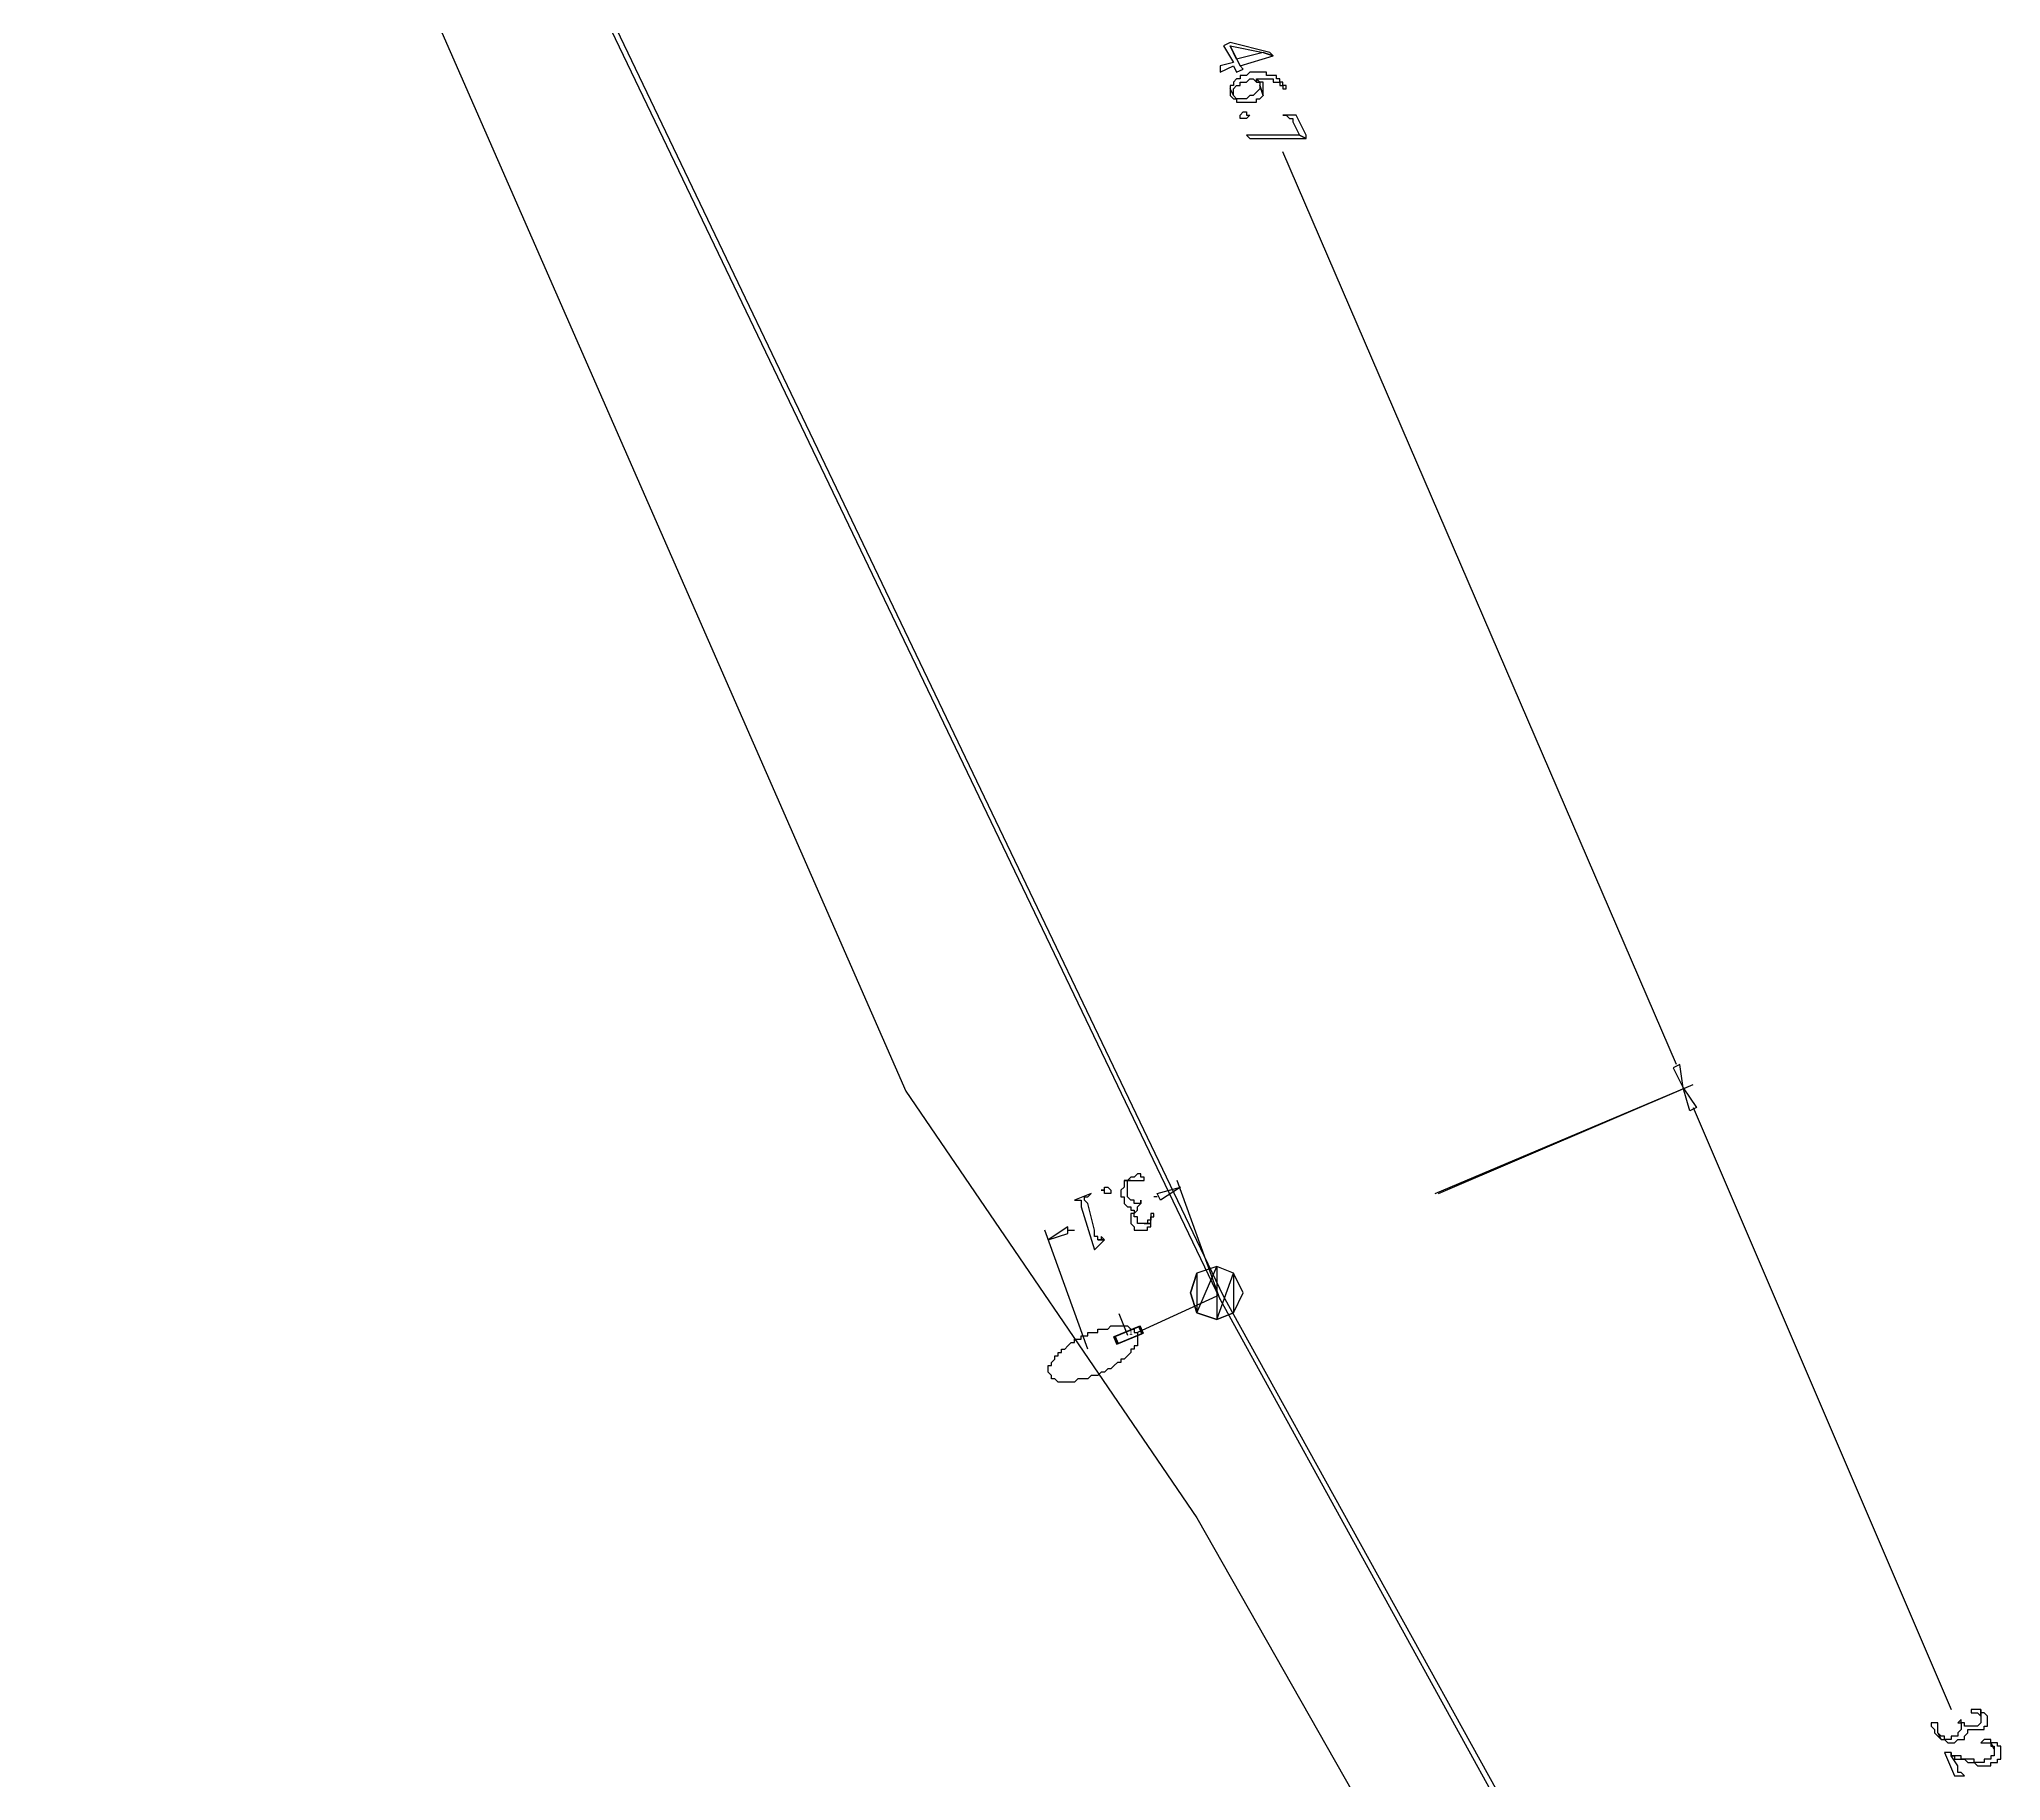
# Model space of a CAD drawing. Extents: x 212106 to 638151, y -1311344 to 1260505.
# Drawn here: x 388029 to 430386, y -1190807 to -1153201 of the extents above; entities that cross this region are included whole.
import ezdxf

# ---------------------------------------------------------------- set-up
doc = ezdxf.new("R2010")
doc.units = 0
doc.header["$MEASUREMENT"] = 0
for name, color, linetype in [('at_Entity', 7, 'Continuous'), ('DLXLUM01', 3, 'Continuous'), ('DLXLUMEX', 2, 'Continuous'), ('DLXSCENE', 7, 'Continuous')]:
    doc.layers.add(name, color=color, linetype=linetype)

# ---------------------------------------------------------------- blocks, each defined once
blk = doc.blocks.new('*U10')
at = {"color": 1}
blk.add_line((-28, -11), (-217, 451), dxfattribs=at)
for p, q in [((213, 179), (-332, -44)), ((-332, -44), (213, 179)), ((240, 190), (-305, -33)), ((-305, -33), (240, 190)), ((-268, -202), (277, 22)), ((277, 22), (-268, -202)), ((-240, -190), (305, 33)), ((305, 33), (-240, -190)), ((240, 190), (213, 179)), ((213, 179), (240, 190)), ((277, 22), (213, 179)), ((213, 179), (277, 22)), ((305, 33), (240, 190)), ((240, 190), (305, 33)), ((277, 22), (305, 33)), ((305, 33), (277, 22)), ((-305, -33), (-332, -44)), ((-332, -44), (-305, -33)), ((-332, -44), (-268, -202)), ((-268, -202), (-332, -44)), ((-305, -33), (-240, -190)), ((-240, -190), (-305, -33)), ((-240, -190), (-268, -202)), ((-268, -202), (-240, -190))]:
    blk.add_line(p, q)
at = {"layer": 'DLXLUMEX', "color": 7}
blk.add_text('1', height=100, dxfattribs=at).set_placement((0, 0))
blk = doc.blocks.new('*U97')
for p, q in [((55671, -1208938), (35458, -1166725)), ((71171, -1236937), (55671, -1208938))]:
    blk.add_line(p, q)

msp = doc.modelspace()

# ---------------------------------------------------------------- linework, layer by layer
at = {"layer": 'at_Entity', "color": 0}
for p, q in [((363531, -1077346), (406744, -1175915)), ((413743, -1153272), (413600, -1153344)), ((413600, -1153344), (413815, -1153701)), ((414600, -1153487), (413743, -1153272)), ((413958, -1153772), (413743, -1153344)), ((413743, -1153344), (414458, -1153487)), ((413886, -1153630), (413743, -1153344)), ((413743, -1153344), (413958, -1153772)), ((413815, -1153701), (413529, -1153772)), ((413529, -1153772), (413529, -1153915)), ((413529, -1153915), (413815, -1153772)), ((413815, -1153772), (413886, -1153915)), ((414458, -1153487), (413886, -1153630)), ((413958, -1153772), (414672, -1153558)), ((414029, -1153844), (413958, -1153772)), ((414458, -1153487), (414672, -1153558)), ((414672, -1153558), (414458, -1153487)), ((414672, -1153558), (414600, -1153487)), ((413815, -1154201), (413743, -1154201)), ((413743, -1154201), (413743, -1154201)), ((413743, -1154201), (413743, -1154201)), ((413743, -1154201), (413743, -1154272)), ((413886, -1154058), (413815, -1154130)), ((413815, -1154130), (413815, -1154130)), ((413815, -1154130), (413815, -1154130)), ((413815, -1154130), (413815, -1154201)), ((413815, -1154272), (413886, -1154201)), ((413886, -1153915), (414029, -1153844)), ((413958, -1154058), (413886, -1154058)), ((413886, -1154058), (413886, -1154058)), ((413886, -1154058), (413886, -1154058)), ((413886, -1154201), (413886, -1154201)), ((413886, -1154201), (413886, -1154201)), ((413886, -1154201), (413886, -1154201)), ((413886, -1154201), (413958, -1154201)), ((414029, -1153987), (413958, -1153987)), ((413958, -1153987), (413958, -1154058)), ((413958, -1154201), (413958, -1154130)), ((413958, -1154130), (414029, -1154130)), ((414100, -1153987), (414029, -1153987)), ((414029, -1153987), (414029, -1153987)), ((414029, -1154130), (414029, -1154130)), ((414029, -1154130), (414100, -1154130)), ((414172, -1153915), (414100, -1153987)), ((414100, -1153987), (414100, -1153987)), ((414100, -1153987), (414100, -1153987)), ((414100, -1154130), (414172, -1154058)), ((414100, -1154130), (414100, -1154130)), ((414100, -1154130), (414100, -1154130)), ((414100, -1154130), (414100, -1154130)), ((414243, -1153915), (414172, -1153915)), ((414172, -1153915), (414172, -1153915)), ((414172, -1154058), (414172, -1154058)), ((414172, -1154058), (414243, -1154058)), ((414315, -1153915), (414243, -1153915)), ((414243, -1153915), (414243, -1153915)), ((414243, -1154058), (414243, -1154058)), ((414243, -1154058), (414315, -1154130)), ((414386, -1153915), (414315, -1153915)), ((414315, -1153915), (414315, -1153915)), ((414386, -1154130), (414315, -1154058)), ((414315, -1154058), (414315, -1154058)), ((414315, -1154058), (414315, -1154130)), ((414315, -1154130), (414315, -1154058)), ((414315, -1154058), (414315, -1154058)), ((414315, -1154058), (414386, -1154058)), ((414315, -1154130), (414386, -1154130)), ((414315, -1154130), (414315, -1154130)), ((414315, -1154130), (414315, -1154130)), ((414315, -1154130), (414315, -1154130)), ((414458, -1153915), (414386, -1153915)), ((414386, -1153915), (414386, -1153915)), ((414386, -1154058), (414386, -1154058)), ((414386, -1154058), (414458, -1154058)), ((414458, -1154130), (414386, -1154130)), ((414386, -1154130), (414386, -1154130)), ((414386, -1154130), (414386, -1154130)), ((414386, -1154130), (414386, -1154201)), ((414458, -1154415), (414386, -1154201)), ((414386, -1154201), (414386, -1154201)), ((414386, -1154201), (414386, -1154201)), ((414386, -1154201), (414386, -1154272)), ((414386, -1154201), (414458, -1154415)), ((414529, -1153915), (414458, -1153915)), ((414458, -1153915), (414458, -1153915)), ((414458, -1154058), (414458, -1154058)), ((414458, -1154058), (414458, -1154058)), ((414458, -1154058), (414529, -1154058)), ((414458, -1154201), (414458, -1154130)), ((414458, -1154201), (414458, -1154201)), ((414458, -1154272), (414458, -1154201)), ((414529, -1153987), (414529, -1153915)), ((414600, -1153987), (414529, -1153987)), ((414529, -1153987), (414529, -1153987)), ((414529, -1154058), (414529, -1154058)), ((414529, -1154058), (414600, -1154058)), ((414672, -1153987), (414600, -1153987)), ((414600, -1153987), (414600, -1153987)), ((414600, -1154058), (414600, -1154058)), ((414600, -1154058), (414672, -1154058)), ((414743, -1153987), (414672, -1153987)), ((414672, -1153987), (414672, -1153987)), ((414672, -1154058), (414672, -1154058)), ((414672, -1154058), (414672, -1154130)), ((414672, -1154130), (414672, -1154130)), ((414672, -1154130), (414743, -1154130)), ((414743, -1154058), (414743, -1153987)), ((414815, -1154058), (414743, -1154058)), ((414743, -1154058), (414743, -1154058)), ((414743, -1154130), (414743, -1154130)), ((414743, -1154130), (414815, -1154130)), ((414815, -1154130), (414815, -1154058)), ((414815, -1154058), (414815, -1154058)), ((414886, -1154130), (414815, -1154130)), ((414815, -1154130), (414815, -1154130)), ((414815, -1154130), (414815, -1154201)), ((414815, -1154201), (414886, -1154201)), ((414886, -1154201), (414886, -1154130)), ((414886, -1154130), (414886, -1154130)), ((414886, -1154130), (414886, -1154130)), ((414958, -1154201), (414886, -1154201)), ((414886, -1154201), (414886, -1154201)), ((414886, -1154201), (414886, -1154201)), ((414886, -1154201), (414886, -1154272)), ((414958, -1154272), (414958, -1154201)), ((413815, -1154415), (413743, -1154272)), ((413743, -1154272), (413743, -1154272)), ((413743, -1154272), (413743, -1154344)), ((413743, -1154272), (413815, -1154415)), ((413743, -1154344), (413743, -1154344)), ((413743, -1154344), (413743, -1154344)), ((413743, -1154344), (413743, -1154415)), ((413743, -1154415), (413743, -1154415)), ((413743, -1154415), (413743, -1154415)), ((413743, -1154415), (413815, -1154487)), ((413815, -1154344), (413815, -1154272)), ((413815, -1154272), (413815, -1154272)), ((413815, -1154272), (413815, -1154272)), ((413815, -1154272), (413815, -1154272)), ((413815, -1154415), (413815, -1154344)), ((413815, -1154344), (413815, -1154344)), ((413886, -1154487), (413815, -1154415)), ((413815, -1154415), (413815, -1154415)), ((413815, -1154415), (413815, -1154415)), ((413815, -1154415), (413815, -1154415)), ((413815, -1154487), (413815, -1154487)), ((413815, -1154487), (413815, -1154487)), ((413815, -1154487), (413886, -1154487)), ((413958, -1154487), (413886, -1154487)), ((413886, -1154487), (413886, -1154487)), ((413886, -1154487), (413886, -1154487)), ((413886, -1154487), (413886, -1154558)), ((413886, -1154558), (413886, -1154558)), ((413886, -1154558), (413958, -1154558)), ((414029, -1154487), (413958, -1154487)), ((413958, -1154487), (413958, -1154487)), ((413958, -1154558), (413958, -1154558)), ((413958, -1154558), (413958, -1154558)), ((413958, -1154558), (414029, -1154558)), ((414100, -1154487), (414029, -1154487)), ((414029, -1154487), (414029, -1154487)), ((414029, -1154558), (414029, -1154558)), ((414029, -1154558), (414100, -1154558)), ((414172, -1154415), (414100, -1154487)), ((414100, -1154487), (414100, -1154487)), ((414100, -1154487), (414100, -1154487)), ((414100, -1154558), (414100, -1154558)), ((414100, -1154558), (414172, -1154558)), ((414243, -1154415), (414172, -1154415)), ((414172, -1154415), (414172, -1154415)), ((414172, -1154558), (414172, -1154558)), ((414172, -1154558), (414243, -1154558)), ((414315, -1154344), (414243, -1154415)), ((414243, -1154415), (414243, -1154415)), ((414243, -1154415), (414243, -1154415)), ((414243, -1154558), (414243, -1154558)), ((414243, -1154558), (414243, -1154558)), ((414243, -1154558), (414315, -1154558)), ((414386, -1154272), (414315, -1154344)), ((414315, -1154344), (414315, -1154344)), ((414315, -1154344), (414315, -1154344)), ((414315, -1154344), (414315, -1154344)), ((414315, -1154558), (414315, -1154487)), ((414315, -1154487), (414386, -1154487)), ((414386, -1154272), (414386, -1154272)), ((414386, -1154272), (414386, -1154272)), ((414386, -1154487), (414458, -1154415)), ((414386, -1154487), (414386, -1154487)), ((414386, -1154487), (414386, -1154487)), ((414458, -1154344), (414458, -1154272)), ((414458, -1154272), (414458, -1154272)), ((414458, -1154272), (414458, -1154272)), ((414458, -1154415), (414458, -1154344)), ((414458, -1154344), (414458, -1154344)), ((414458, -1154415), (414458, -1154415)), ((414458, -1154415), (414458, -1154415)), ((414886, -1154272), (414958, -1154272)), ((414958, -1154272), (414958, -1154272)), ((414958, -1154272), (414958, -1154272)), ((413958, -1154844), (414029, -1154772)), ((413958, -1154915), (413958, -1154844)), ((413958, -1154844), (413958, -1154844)), ((413958, -1154844), (413958, -1154844)), ((413958, -1154844), (413958, -1154844)), ((414029, -1154915), (413958, -1154915)), ((413958, -1154915), (413958, -1154915)), ((413958, -1154915), (413958, -1154915)), ((414029, -1154772), (414029, -1154772)), ((414029, -1154772), (414029, -1154772)), ((414029, -1154772), (414100, -1154772)), ((414100, -1154915), (414029, -1154915)), ((414029, -1154915), (414029, -1154915)), ((414029, -1154915), (414029, -1154915)), ((414100, -1154772), (414100, -1154772)), ((414100, -1154772), (414100, -1154772)), ((414100, -1154772), (414100, -1154844)), ((414100, -1154844), (414172, -1154844)), ((414172, -1154844), (414100, -1154915)), ((414100, -1154844), (414100, -1154844)), ((414100, -1154844), (414100, -1154844)), ((414100, -1154844), (414100, -1154844)), ((414100, -1154915), (414100, -1154915)), ((414100, -1154915), (414100, -1154915)), ((414100, -1154915), (414100, -1154915)), ((414100, -1154915), (414100, -1154915)), ((415172, -1154844), (414886, -1154844)), ((414886, -1154844), (414886, -1154844)), ((414886, -1154844), (414886, -1154844)), ((414886, -1154844), (414958, -1154844)), ((414958, -1154844), (414958, -1154844)), ((414958, -1154844), (415029, -1154915)), ((415029, -1154915), (415029, -1154915)), ((415029, -1154915), (415029, -1154915)), ((415029, -1154915), (415029, -1154915)), ((415029, -1154915), (415100, -1154915)), ((415100, -1154915), (415100, -1154987)), ((415100, -1154987), (415100, -1154987)), ((415100, -1154987), (415243, -1155272)), ((415386, -1155272), (415172, -1154844)), ((415243, -1155272), (414100, -1155272)), ((414100, -1155272), (414172, -1155344)), ((414172, -1155344), (414172, -1155344)), ((414172, -1155344), (415386, -1155344)), ((415386, -1155344), (415243, -1155272)), ((415243, -1155272), (415386, -1155344)), ((415386, -1155344), (415386, -1155272)), ((423386, -1175343), (414886, -1155630)), ((423457, -1175343), (423314, -1175415)), ((423529, -1175843), (423457, -1175343)), ((418172, -1178129), (423743, -1175772)), ((418243, -1178129), (423743, -1175772)), ((423314, -1175415), (423529, -1175843)), ((406744, -1175915), (413029, -1185129)), ((423672, -1176343), (423529, -1175843)), ((423529, -1175843), (423814, -1176272)), ((423814, -1176272), (423672, -1176343)), ((423743, -1176272), (429314, -1189271)), ((411529, -1177843), (411458, -1177843)), ((411458, -1177843), (411600, -1177843)), ((411600, -1177843), (411458, -1177843)), ((411458, -1177843), (411458, -1177915)), ((411458, -1177915), (411458, -1177915)), ((411458, -1177915), (411458, -1177986)), ((411600, -1177772), (411529, -1177843)), ((411529, -1177843), (411529, -1177843)), ((411529, -1177843), (411529, -1177843)), ((411529, -1177915), (411529, -1177843)), ((411529, -1177843), (411600, -1177843)), ((411529, -1177986), (411529, -1177915)), ((411529, -1177915), (411529, -1177915)), ((411672, -1177772), (411600, -1177772)), ((411600, -1177772), (411600, -1177772)), ((411600, -1177772), (411600, -1177772)), ((411600, -1177843), (411672, -1177843)), ((411600, -1177843), (411600, -1177843)), ((411743, -1177700), (411672, -1177772)), ((411672, -1177772), (411672, -1177772)), ((411672, -1177843), (411672, -1177843)), ((411672, -1177843), (411672, -1177843)), ((411672, -1177843), (411672, -1177843)), ((411672, -1177843), (411743, -1177843)), ((411815, -1177700), (411743, -1177700)), ((411743, -1177700), (411743, -1177700)), ((411743, -1177700), (411743, -1177700)), ((411743, -1177843), (411743, -1177843)), ((411743, -1177843), (411743, -1177843)), ((411743, -1177843), (411815, -1177843)), ((411815, -1177772), (411815, -1177700)), ((411815, -1177700), (411815, -1177700)), ((411886, -1177772), (411815, -1177772)), ((411815, -1177843), (411886, -1177843)), ((411815, -1177843), (411815, -1177843)), ((411815, -1177843), (411815, -1177843)), ((411886, -1177843), (411886, -1177772)), ((413529, -1180414), (412600, -1177843)), ((410743, -1178129), (410386, -1178272)), ((410386, -1178272), (410386, -1178272)), ((410386, -1178272), (410386, -1178272)), ((410386, -1178272), (410386, -1178272)), ((410386, -1178272), (410458, -1178272)), ((410458, -1178272), (410458, -1178272)), ((410458, -1178272), (410458, -1178272)), ((410458, -1178272), (410529, -1178272)), ((410529, -1178272), (410529, -1178272)), ((410529, -1178272), (410529, -1178343)), ((410529, -1178343), (410529, -1178343)), ((410529, -1178343), (410529, -1178415)), ((410601, -1178272), (410601, -1178200)), ((410601, -1178200), (410672, -1178200)), ((410672, -1178343), (410601, -1178272)), ((410601, -1178272), (410601, -1178272)), ((410601, -1178272), (410601, -1178272)), ((410672, -1178200), (410743, -1178129)), ((410672, -1178200), (410672, -1178200)), ((410672, -1178200), (410672, -1178200)), ((410672, -1178200), (410672, -1178200)), ((410815, -1178915), (410672, -1178343)), ((410672, -1178343), (410672, -1178343)), ((410743, -1178129), (410743, -1178129)), ((411029, -1178057), (410958, -1178057)), ((410958, -1178057), (411029, -1178057)), ((411029, -1178057), (411029, -1177986)), ((411029, -1177986), (411029, -1177986)), ((411029, -1177986), (411029, -1177986)), ((411029, -1177986), (411029, -1177986)), ((411029, -1177986), (411101, -1177986)), ((411029, -1178129), (411029, -1178057)), ((411101, -1178129), (411029, -1178129)), ((411029, -1178129), (411029, -1178129)), ((411029, -1178129), (411029, -1178129)), ((411029, -1178129), (411029, -1178129)), ((411101, -1177986), (411101, -1177986)), ((411101, -1177986), (411101, -1177986)), ((411101, -1177986), (411101, -1177986)), ((411101, -1177986), (411172, -1178057)), ((411172, -1178129), (411101, -1178129)), ((411101, -1178129), (411101, -1178129)), ((411101, -1178129), (411101, -1178129)), ((411101, -1178129), (411101, -1178129)), ((411101, -1178129), (411101, -1178129)), ((411172, -1178057), (411172, -1178057)), ((411172, -1178057), (411172, -1178057)), ((411172, -1178057), (411172, -1178129)), ((411172, -1178129), (411172, -1178129)), ((411458, -1177986), (411386, -1178057)), ((411386, -1178057), (411386, -1178057)), ((411386, -1178057), (411386, -1178129)), ((411386, -1178129), (411386, -1178129)), ((411386, -1178129), (411386, -1178200)), ((411386, -1178200), (411458, -1178200)), ((411458, -1177986), (411458, -1177986)), ((411458, -1177986), (411458, -1177986)), ((411458, -1177986), (411458, -1177986)), ((411458, -1178200), (411458, -1178272)), ((411458, -1178272), (411458, -1178272)), ((411458, -1178272), (411458, -1178272)), ((411458, -1178272), (411458, -1178343)), ((411458, -1178343), (411458, -1178343)), ((411458, -1178343), (411529, -1178415)), ((411529, -1178057), (411529, -1177986)), ((411529, -1177986), (411529, -1177986)), ((411529, -1177986), (411529, -1177986)), ((411529, -1177986), (411529, -1177986)), ((411529, -1178129), (411529, -1178057)), ((411529, -1178057), (411529, -1178057)), ((411529, -1178200), (411529, -1178129)), ((411529, -1178129), (411529, -1178129)), ((411529, -1178129), (411529, -1178129)), ((411600, -1178272), (411529, -1178200)), ((411529, -1178200), (411529, -1178200)), ((411529, -1178200), (411529, -1178200)), ((411672, -1178272), (411600, -1178272)), ((411600, -1178272), (411600, -1178272)), ((411600, -1178272), (411600, -1178272)), ((411672, -1178343), (411672, -1178272)), ((411743, -1178343), (411672, -1178343)), ((411672, -1178343), (411672, -1178343)), ((411743, -1178415), (411815, -1178343)), ((411815, -1178343), (411743, -1178343)), ((411743, -1178343), (411743, -1178343)), ((411743, -1178343), (411743, -1178343)), ((411815, -1178343), (411815, -1178272)), ((411815, -1178272), (411815, -1178272)), ((411815, -1178272), (411815, -1178343)), ((411815, -1178343), (411815, -1178343)), ((411815, -1178343), (411815, -1178343)), ((411815, -1178343), (411815, -1178343)), ((412172, -1178200), (412100, -1178200)), ((412172, -1178129), (412672, -1177986)), ((412243, -1178272), (412172, -1178129)), ((412672, -1177986), (412243, -1178272)), ((410529, -1178415), (410815, -1179343)), ((411529, -1178415), (411529, -1178415)), ((411529, -1178415), (411529, -1178415)), ((411529, -1178415), (411600, -1178415)), ((411600, -1178415), (411600, -1178486)), ((411600, -1178486), (411600, -1178486)), ((411600, -1178486), (411672, -1178486)), ((411672, -1178557), (411600, -1178557)), ((411600, -1178557), (411600, -1178629)), ((411600, -1178629), (411600, -1178629)), ((411600, -1178629), (411600, -1178700)), ((411600, -1178700), (411600, -1178700)), ((411600, -1178700), (411600, -1178772)), ((411600, -1178772), (411600, -1178772)), ((411600, -1178772), (411600, -1178772)), ((411600, -1178772), (411672, -1178843)), ((411672, -1178557), (411743, -1178486)), ((411672, -1178486), (411672, -1178486)), ((411672, -1178486), (411672, -1178486)), ((411672, -1178486), (411672, -1178486)), ((411672, -1178486), (411672, -1178557)), ((411672, -1178629), (411672, -1178557)), ((411672, -1178557), (411672, -1178557)), ((411672, -1178557), (411672, -1178557)), ((411672, -1178557), (411672, -1178557)), ((411743, -1178629), (411672, -1178629)), ((411743, -1178486), (411743, -1178415)), ((411743, -1178415), (411743, -1178415)), ((411743, -1178415), (411743, -1178415)), ((411743, -1178486), (411743, -1178486)), ((411743, -1178700), (411743, -1178629)), ((411743, -1178772), (411743, -1178700)), ((411743, -1178700), (411743, -1178700)), ((411815, -1178772), (411743, -1178772)), ((411743, -1178772), (411743, -1178772)), ((411886, -1178772), (411815, -1178772)), ((411815, -1178772), (411815, -1178772)), ((411815, -1178772), (411815, -1178772)), ((411958, -1178772), (411886, -1178772)), ((411886, -1178772), (412029, -1178772)), ((412029, -1178772), (411886, -1178772)), ((411886, -1178772), (411886, -1178772)), ((411886, -1178772), (411886, -1178772)), ((412029, -1178700), (411958, -1178700)), ((411958, -1178700), (411958, -1178772)), ((411958, -1178772), (411958, -1178772)), ((412100, -1178557), (412029, -1178557)), ((412029, -1178557), (412029, -1178557)), ((412029, -1178557), (412029, -1178629)), ((412029, -1178772), (412029, -1178629)), ((412029, -1178629), (412100, -1178629)), ((412029, -1178629), (412029, -1178629)), ((412029, -1178629), (412029, -1178700)), ((412029, -1178700), (412029, -1178700)), ((412029, -1178843), (412029, -1178772)), ((412029, -1178772), (412029, -1178772)), ((412029, -1178772), (412029, -1178772)), ((412100, -1178629), (412100, -1178557)), ((410672, -1181486), (409743, -1178915)), ((410243, -1178843), (409815, -1179129)), ((409815, -1179129), (410243, -1178986)), ((410243, -1178986), (410243, -1178843)), ((410243, -1178915), (410386, -1178915)), ((410815, -1178986), (410815, -1178915)), ((410815, -1179057), (410815, -1178986)), ((410886, -1179057), (410815, -1179057)), ((410815, -1179057), (410815, -1179057)), ((410815, -1179343), (411029, -1179129)), ((410886, -1179129), (410886, -1179057)), ((410958, -1179129), (410886, -1179129)), ((410886, -1179129), (410886, -1179129)), ((410886, -1179129), (411029, -1179129)), ((411029, -1179129), (410886, -1179129)), ((410886, -1179129), (410886, -1179129)), ((410886, -1179129), (410886, -1179129)), ((410886, -1179129), (410886, -1179129)), ((410886, -1179129), (410886, -1179129)), ((411029, -1179129), (410958, -1179057)), ((410958, -1179057), (410958, -1179129)), ((411672, -1178843), (411672, -1178843)), ((411672, -1178843), (411672, -1178843)), ((411672, -1178843), (411672, -1178915)), ((411672, -1178915), (411672, -1178915)), ((411672, -1178915), (411743, -1178915)), ((411743, -1178915), (411743, -1178915)), ((411743, -1178915), (411815, -1178915)), ((411815, -1178915), (411815, -1178915)), ((411815, -1178915), (411815, -1178915)), ((411815, -1178915), (411886, -1178915)), ((411886, -1178915), (411958, -1178915)), ((411886, -1178915), (411886, -1178915)), ((411958, -1178915), (411958, -1178843)), ((411958, -1178843), (412029, -1178843)), ((413029, -1179843), (412886, -1180272)), ((412886, -1180272), (413029, -1179843)), ((413029, -1179843), (412886, -1180272)), ((413029, -1179843), (412886, -1180272)), ((412886, -1180272), (413029, -1179843)), ((413029, -1179843), (412886, -1180272)), ((413458, -1179700), (413029, -1179843)), ((413458, -1179700), (413029, -1179843)), ((413029, -1180700), (413458, -1179700)), ((413029, -1180700), (413458, -1179700)), ((413458, -1179700), (413029, -1179843)), ((413458, -1179700), (413029, -1179843)), ((413458, -1179700), (413029, -1179843)), ((413029, -1180700), (413458, -1179700)), ((413029, -1180700), (413458, -1179700)), ((413458, -1179700), (413029, -1179843)), ((413029, -1179843), (413029, -1180700)), ((413029, -1179843), (413029, -1180700)), ((413029, -1179843), (413029, -1180700)), ((413029, -1179843), (413029, -1180700)), ((413815, -1179843), (413458, -1179700)), ((413815, -1179843), (413458, -1179700)), ((413458, -1179700), (413458, -1180843)), ((413458, -1179700), (413458, -1180843)), ((413815, -1179843), (413458, -1179700)), ((413815, -1179843), (413458, -1179700)), ((413815, -1179843), (413458, -1179700)), ((413458, -1179700), (413458, -1180843)), ((413458, -1179700), (413458, -1180843)), ((413815, -1179843), (413458, -1179700)), ((413458, -1180843), (413815, -1179843)), ((413458, -1180843), (413815, -1179843)), ((413458, -1180843), (413815, -1179843)), ((413458, -1180843), (413815, -1179843)), ((414029, -1180272), (413815, -1179843)), ((414029, -1180272), (413815, -1179843)), ((413815, -1179843), (413815, -1180700)), ((413815, -1179843), (413815, -1180700)), ((414029, -1180272), (413815, -1179843)), ((414029, -1180272), (413815, -1179843)), ((414029, -1180272), (413815, -1179843)), ((413815, -1179843), (413815, -1180700)), ((413815, -1179843), (413815, -1180700)), ((414029, -1180272), (413815, -1179843)), ((413458, -1180343), (411743, -1181129)), ((412886, -1180272), (413029, -1180700)), ((413029, -1180700), (412886, -1180272)), ((412886, -1180272), (413029, -1180700)), ((412886, -1180272), (413029, -1180700)), ((413029, -1180700), (412886, -1180272)), ((412886, -1180272), (413029, -1180700)), ((413815, -1180700), (414029, -1180272)), ((413815, -1180700), (414029, -1180272)), ((413815, -1180700), (414029, -1180272)), ((413815, -1180700), (414029, -1180272)), ((413815, -1180700), (414029, -1180272)), ((413815, -1180700), (414029, -1180272)), ((413029, -1180700), (413458, -1180843)), ((413458, -1180843), (413029, -1180700)), ((413029, -1180700), (413458, -1180843)), ((413029, -1180700), (413458, -1180843)), ((413458, -1180843), (413029, -1180700)), ((413029, -1180700), (413458, -1180843)), ((413458, -1180843), (413815, -1180700)), ((413815, -1180700), (413458, -1180843)), ((413458, -1180843), (413815, -1180700)), ((413458, -1180843), (413815, -1180700)), ((413815, -1180700), (413458, -1180843)), ((413458, -1180843), (413815, -1180700)), ((413458, -1180843), (413458, -1180843)), ((413458, -1180843), (413458, -1180843)), ((413458, -1180843), (413458, -1180843)), ((410386, -1181343), (410386, -1181272)), ((410386, -1181272), (410458, -1181272)), ((410458, -1181272), (410529, -1181272)), ((410529, -1181272), (410529, -1181200)), ((410529, -1181200), (410601, -1181200)), ((410601, -1181200), (410672, -1181200)), ((410672, -1181200), (410672, -1181129)), ((410672, -1181129), (410743, -1181129)), ((410743, -1181129), (410815, -1181129)), ((410815, -1181129), (410886, -1181129)), ((410886, -1181129), (410886, -1181057)), ((410886, -1181057), (410958, -1181057)), ((410958, -1181057), (411029, -1181057)), ((411029, -1181057), (411101, -1181057)), ((411101, -1181057), (411172, -1180986)), ((411172, -1180986), (411243, -1180986)), ((411243, -1180986), (411315, -1180986)), ((411315, -1180986), (411386, -1180986)), ((411386, -1180986), (411458, -1180986)), ((411458, -1180986), (411529, -1180986)), ((411529, -1180986), (411600, -1181057)), ((411600, -1181057), (411672, -1181057)), ((411672, -1181057), (411672, -1181129)), ((411672, -1181129), (411743, -1181129)), ((411743, -1181129), (411743, -1181200)), ((411743, -1181200), (411743, -1181272)), ((411743, -1181272), (411743, -1181343)), ((409886, -1181772), (409958, -1181700)), ((409958, -1181700), (409958, -1181629)), ((409958, -1181629), (410029, -1181629)), ((410029, -1181629), (410029, -1181557)), ((410029, -1181557), (410101, -1181557)), ((410101, -1181557), (410101, -1181486)), ((410101, -1181486), (410172, -1181486)), ((410172, -1181486), (410243, -1181414)), ((410243, -1181414), (410315, -1181343)), ((410315, -1181343), (410386, -1181343)), ((411458, -1181700), (411386, -1181700)), ((411386, -1181700), (411386, -1181772)), ((411529, -1181629), (411458, -1181700)), ((411600, -1181557), (411529, -1181629)), ((411672, -1181486), (411600, -1181486)), ((411600, -1181486), (411600, -1181557)), ((411743, -1181414), (411672, -1181414)), ((411672, -1181414), (411672, -1181486)), ((411743, -1181343), (411743, -1181414)), ((409815, -1181986), (409815, -1181843)), ((409815, -1181843), (409886, -1181843)), ((409886, -1182057), (409815, -1181986)), ((409886, -1181843), (409886, -1181772)), ((409886, -1182129), (409886, -1182057)), ((409886, -1182057), (409886, -1182057)), ((409958, -1182129), (409886, -1182129)), ((410029, -1182200), (409958, -1182129)), ((410458, -1182129), (410386, -1182200)), ((410529, -1182129), (410458, -1182129)), ((410601, -1182129), (410529, -1182129)), ((410672, -1182129), (410601, -1182129)), ((410743, -1182057), (410672, -1182129)), ((410815, -1182057), (410743, -1182057)), ((410886, -1182057), (410815, -1182057)), ((410958, -1181986), (410886, -1182057)), ((411029, -1181986), (410958, -1181986)), ((411101, -1181914), (411029, -1181986)), ((411172, -1181914), (411101, -1181914)), ((411243, -1181843), (411172, -1181914)), ((411315, -1181772), (411243, -1181843)), ((411386, -1181772), (411315, -1181772)), ((410101, -1182200), (410029, -1182200)), ((410172, -1182200), (410101, -1182200)), ((410243, -1182200), (410172, -1182200)), ((410315, -1182200), (410243, -1182200)), ((410386, -1182200), (410315, -1182200)), ((413029, -1185129), (422029, -1200985)), ((429814, -1189271), (429743, -1189271)), ((429743, -1189271), (429743, -1189343)), ((429743, -1189343), (429743, -1189343)), ((429743, -1189343), (429814, -1189343)), ((429886, -1189271), (429814, -1189271)), ((429814, -1189271), (429814, -1189271)), ((429814, -1189343), (429814, -1189343)), ((429814, -1189343), (429886, -1189343)), ((429957, -1189271), (429886, -1189271)), ((429886, -1189271), (429886, -1189271)), ((429886, -1189343), (429886, -1189343)), ((429886, -1189343), (429886, -1189343)), ((429886, -1189343), (429957, -1189414)), ((429957, -1189414), (429957, -1189271)), ((429957, -1189343), (429957, -1189271)), ((429957, -1189271), (429957, -1189414)), ((430028, -1189343), (429957, -1189343)), ((429957, -1189343), (429957, -1189343)), ((430100, -1189414), (430028, -1189343)), ((430028, -1189343), (430028, -1189343)), ((430028, -1189343), (430028, -1189343)), ((428957, -1189557), (428886, -1189557)), ((428886, -1189557), (428886, -1189628)), ((428886, -1189628), (428886, -1189628)), ((428886, -1189628), (428886, -1189628)), ((428886, -1189628), (428957, -1189700)), ((429029, -1189557), (428957, -1189557)), ((428957, -1189557), (428957, -1189557)), ((428957, -1189557), (428957, -1189557)), ((428957, -1189557), (428957, -1189557)), ((428957, -1189700), (428957, -1189700)), ((428957, -1189700), (428957, -1189771)), ((428957, -1189771), (428957, -1189771)), ((428957, -1189771), (428957, -1189771)), ((428957, -1189771), (429029, -1189843)), ((429029, -1189557), (429029, -1189557)), ((429029, -1189628), (429029, -1189557)), ((429029, -1189557), (429029, -1189557)), ((429029, -1189700), (429029, -1189628)), ((429029, -1189628), (429029, -1189628)), ((429029, -1189628), (429029, -1189628)), ((429029, -1189628), (429029, -1189628)), ((429029, -1189771), (429029, -1189700)), ((429029, -1189700), (429029, -1189700)), ((429029, -1189700), (429029, -1189700)), ((429100, -1189914), (429029, -1189771)), ((429029, -1189771), (429029, -1189771)), ((429100, -1189843), (429029, -1189771)), ((429029, -1189771), (429029, -1189771)), ((429029, -1189771), (429100, -1189914)), ((429529, -1189486), (429457, -1189557)), ((429457, -1189557), (429529, -1189557)), ((429529, -1189700), (429457, -1189771)), ((429457, -1189771), (429457, -1189771)), ((429457, -1189771), (429457, -1189771)), ((429457, -1189771), (429457, -1189843)), ((429529, -1189557), (429529, -1189486)), ((429600, -1189557), (429529, -1189557)), ((429529, -1189557), (429529, -1189557)), ((429529, -1189557), (429529, -1189557)), ((429529, -1189557), (429529, -1189628)), ((429529, -1189628), (429529, -1189628)), ((429529, -1189628), (429529, -1189628)), ((429529, -1189628), (429529, -1189700)), ((429529, -1189700), (429529, -1189700)), ((429529, -1189700), (429529, -1189700)), ((429600, -1189628), (429600, -1189557)), ((429671, -1189628), (429600, -1189628)), ((429600, -1189628), (429600, -1189628)), ((429600, -1189628), (429600, -1189628)), ((429600, -1189843), (429671, -1189771)), ((429743, -1189628), (429671, -1189628)), ((429671, -1189628), (429671, -1189628)), ((429671, -1189771), (429671, -1189700)), ((429671, -1189700), (429671, -1189700)), ((429671, -1189700), (429671, -1189700)), ((429671, -1189700), (429743, -1189700)), ((429671, -1189771), (429671, -1189771)), ((429671, -1189771), (429671, -1189771)), ((429814, -1189628), (429743, -1189628)), ((429743, -1189628), (429743, -1189628)), ((429743, -1189628), (429743, -1189628)), ((429743, -1189700), (429743, -1189700)), ((429743, -1189700), (429814, -1189700)), ((429886, -1189628), (429814, -1189628)), ((429814, -1189628), (429814, -1189628)), ((429814, -1189628), (429814, -1189628)), ((429814, -1189700), (429814, -1189700)), ((429814, -1189700), (429886, -1189700)), ((429957, -1189557), (429886, -1189628)), ((429886, -1189628), (429886, -1189628)), ((429886, -1189700), (429886, -1189700)), ((429886, -1189700), (429886, -1189700)), ((429886, -1189700), (429957, -1189700)), ((429957, -1189414), (429957, -1189414)), ((429957, -1189414), (429957, -1189414)), ((429957, -1189414), (429957, -1189414)), ((429957, -1189414), (429957, -1189486)), ((429957, -1189486), (429957, -1189486)), ((429957, -1189486), (429957, -1189557)), ((429957, -1189557), (429957, -1189557)), ((429957, -1189557), (429957, -1189557)), ((429957, -1189557), (429957, -1189557)), ((429957, -1189700), (429957, -1189700)), ((429957, -1189700), (429957, -1189700)), ((429957, -1189700), (430028, -1189700)), ((430028, -1189700), (430028, -1189628)), ((430028, -1189628), (430100, -1189628)), ((430028, -1189700), (430028, -1189700)), ((430100, -1189414), (430100, -1189414)), ((430100, -1189486), (430100, -1189414)), ((430100, -1189557), (430100, -1189486)), ((430100, -1189486), (430100, -1189486)), ((430100, -1189628), (430100, -1189557)), ((430100, -1189557), (430100, -1189557)), ((430100, -1189557), (430100, -1189557)), ((430100, -1189628), (430100, -1189628)), ((430100, -1189628), (430100, -1189628)), ((429029, -1189843), (429029, -1189843)), ((429029, -1189843), (429029, -1189843)), ((429029, -1189843), (429029, -1189843)), ((429029, -1189843), (429100, -1189914)), ((429171, -1189843), (429100, -1189843)), ((429100, -1189843), (429100, -1189843)), ((429100, -1189843), (429100, -1189843)), ((429100, -1189914), (429100, -1189914)), ((429100, -1189914), (429100, -1189914)), ((429100, -1189914), (429171, -1189914)), ((429171, -1189914), (429171, -1189843)), ((429171, -1189843), (429171, -1189843)), ((429243, -1189914), (429171, -1189914)), ((429171, -1189914), (429171, -1189914)), ((429171, -1189914), (429171, -1189914)), ((429171, -1189914), (429243, -1189986)), ((429243, -1190200), (429171, -1190200)), ((429171, -1190200), (429171, -1190200)), ((429171, -1190200), (429386, -1190700)), ((429314, -1189914), (429243, -1189914)), ((429243, -1189914), (429243, -1189914)), ((429243, -1189986), (429243, -1189986)), ((429243, -1189986), (429314, -1189986)), ((429314, -1190200), (429243, -1190200)), ((429243, -1190200), (429243, -1190200)), ((429386, -1189843), (429314, -1189843)), ((429314, -1189843), (429314, -1189843)), ((429314, -1189843), (429314, -1189914)), ((429314, -1189986), (429314, -1189986)), ((429314, -1189986), (429386, -1189986)), ((429314, -1190271), (429314, -1190200)), ((429314, -1190271), (429314, -1190200)), ((429314, -1190200), (429314, -1190271)), ((429457, -1189843), (429386, -1189843)), ((429386, -1189843), (429386, -1189843)), ((429386, -1189843), (429386, -1189843)), ((429386, -1189986), (429457, -1189914)), ((429386, -1189986), (429386, -1189986)), ((429457, -1189914), (429457, -1189914)), ((429457, -1189914), (429457, -1189914)), ((429457, -1189914), (429529, -1189914)), ((429529, -1189914), (429529, -1189914)), ((429529, -1189914), (429600, -1189914)), ((429600, -1189914), (429600, -1189843)), ((429600, -1189843), (429600, -1189843)), ((429600, -1189843), (429600, -1189843)), ((430028, -1189914), (429957, -1189986)), ((429957, -1189986), (429957, -1189986)), ((429957, -1189986), (429957, -1189986)), ((429957, -1189986), (430028, -1189986)), ((430100, -1189914), (430028, -1189914)), ((430028, -1189914), (430028, -1189914)), ((430028, -1189986), (430028, -1189986)), ((430028, -1189986), (430100, -1189986)), ((430171, -1189914), (430100, -1189914)), ((430100, -1189914), (430100, -1189914)), ((430100, -1189986), (430100, -1189986)), ((430100, -1189986), (430171, -1189986)), ((430171, -1189986), (430171, -1189914)), ((430171, -1189986), (430171, -1190057)), ((430243, -1190128), (430171, -1189986)), ((430243, -1189986), (430171, -1189986)), ((430171, -1189986), (430171, -1189986)), ((430171, -1189986), (430243, -1190128)), ((430171, -1190057), (430171, -1190057)), ((430171, -1190057), (430243, -1190057)), ((430314, -1189986), (430243, -1189986)), ((430243, -1189986), (430243, -1189986)), ((430243, -1190057), (430243, -1190057)), ((430243, -1190057), (430243, -1190128)), ((430243, -1190128), (430243, -1190128)), ((430243, -1190128), (430243, -1190128)), ((430243, -1190128), (430243, -1190200)), ((430243, -1190200), (430243, -1190200)), ((430243, -1190200), (430243, -1190200)), ((430243, -1190200), (430243, -1190271)), ((430314, -1190057), (430314, -1189986)), ((430314, -1189986), (430314, -1189986)), ((430386, -1190057), (430314, -1190057)), ((430314, -1190057), (430314, -1190057)), ((430386, -1190128), (430386, -1190057)), ((430386, -1190200), (430386, -1190128)), ((430386, -1190128), (430386, -1190128)), ((430386, -1190128), (430386, -1190128)), ((430386, -1190271), (430386, -1190200)), ((430386, -1190200), (430386, -1190200)), ((429457, -1190486), (429314, -1190271)), ((429386, -1190271), (429314, -1190271)), ((429314, -1190271), (429386, -1190271)), ((429457, -1190271), (429386, -1190271)), ((429386, -1190271), (429386, -1190271)), ((429386, -1190271), (429386, -1190271)), ((429386, -1190271), (429386, -1190343)), ((429386, -1190343), (429386, -1190343)), ((429386, -1190343), (429457, -1190343)), ((429529, -1190271), (429457, -1190271)), ((429457, -1190271), (429457, -1190271)), ((429457, -1190343), (429457, -1190343)), ((429457, -1190343), (429529, -1190343)), ((429457, -1190557), (429457, -1190486)), ((429457, -1190628), (429457, -1190557)), ((429457, -1190557), (429457, -1190557)), ((429529, -1190628), (429457, -1190628)), ((429529, -1190343), (429529, -1190271)), ((429600, -1190343), (429529, -1190343)), ((429529, -1190343), (429529, -1190343)), ((429529, -1190343), (429600, -1190343)), ((429600, -1190700), (429529, -1190628)), ((429529, -1190628), (429529, -1190628)), ((429529, -1190628), (429529, -1190628)), ((429529, -1190628), (429529, -1190628)), ((429671, -1190343), (429600, -1190343)), ((429600, -1190343), (429600, -1190343)), ((429600, -1190343), (429600, -1190343)), ((429600, -1190343), (429671, -1190414)), ((429743, -1190343), (429671, -1190343)), ((429671, -1190343), (429671, -1190343)), ((429671, -1190414), (429671, -1190414)), ((429671, -1190414), (429671, -1190414)), ((429671, -1190414), (429743, -1190414)), ((429814, -1190343), (429743, -1190343)), ((429743, -1190343), (429743, -1190343)), ((429743, -1190343), (429743, -1190343)), ((429743, -1190414), (429743, -1190414)), ((429743, -1190414), (429814, -1190414)), ((429814, -1190414), (429814, -1190343)), ((429886, -1190414), (429814, -1190414)), ((429814, -1190414), (429814, -1190414)), ((429814, -1190414), (429886, -1190486)), ((429957, -1190414), (429886, -1190414)), ((429886, -1190414), (429886, -1190414)), ((429886, -1190486), (429886, -1190486)), ((429886, -1190486), (429957, -1190486)), ((430028, -1190414), (429957, -1190414)), ((429957, -1190414), (429957, -1190414)), ((429957, -1190486), (429957, -1190486)), ((429957, -1190486), (430028, -1190486)), ((430100, -1190343), (430028, -1190343)), ((430028, -1190343), (430028, -1190343)), ((430028, -1190343), (430028, -1190414)), ((430028, -1190486), (430028, -1190486)), ((430028, -1190486), (430028, -1190486)), ((430028, -1190486), (430100, -1190486)), ((430171, -1190343), (430100, -1190343)), ((430100, -1190343), (430100, -1190343)), ((430100, -1190343), (430100, -1190343)), ((430100, -1190486), (430100, -1190486)), ((430100, -1190486), (430171, -1190486)), ((430243, -1190271), (430171, -1190271)), ((430171, -1190271), (430171, -1190343)), ((430171, -1190343), (430171, -1190343)), ((430171, -1190486), (430171, -1190414)), ((430171, -1190414), (430171, -1190414)), ((430171, -1190414), (430243, -1190414)), ((430171, -1190486), (430171, -1190486)), ((430243, -1190271), (430243, -1190271)), ((430243, -1190414), (430243, -1190414)), ((430243, -1190414), (430314, -1190414)), ((430314, -1190414), (430314, -1190343)), ((430314, -1190343), (430386, -1190343)), ((430314, -1190414), (430314, -1190414)), ((430386, -1190343), (430386, -1190271)), ((430386, -1190271), (430386, -1190271)), ((430386, -1190271), (430386, -1190271)), ((430386, -1190343), (430386, -1190343)), ((429386, -1190700), (429600, -1190700)), ((429600, -1190700), (429600, -1190700)), ((429600, -1190700), (429600, -1190700))]:
    msp.add_line(p, q, dxfattribs=at)
at = {"layer": 'at_Entity', "color": 1}
for p, q in [((393244, -1138130), (413529, -1180414)), ((413529, -1180414), (428886, -1208271))]:
    msp.add_line(p, q, dxfattribs=at)

# ---------------------------------------------------------------- block references
at = {"layer": 'DLXLUM01'}
msp.add_blockref('*U10', (411564, -1181178), dxfattribs=at)
at = {"layer": 'DLXSCENE'}
msp.add_blockref('*U97', (357928, 28595), dxfattribs=at)

doc.saveas('drawing.dxf')
